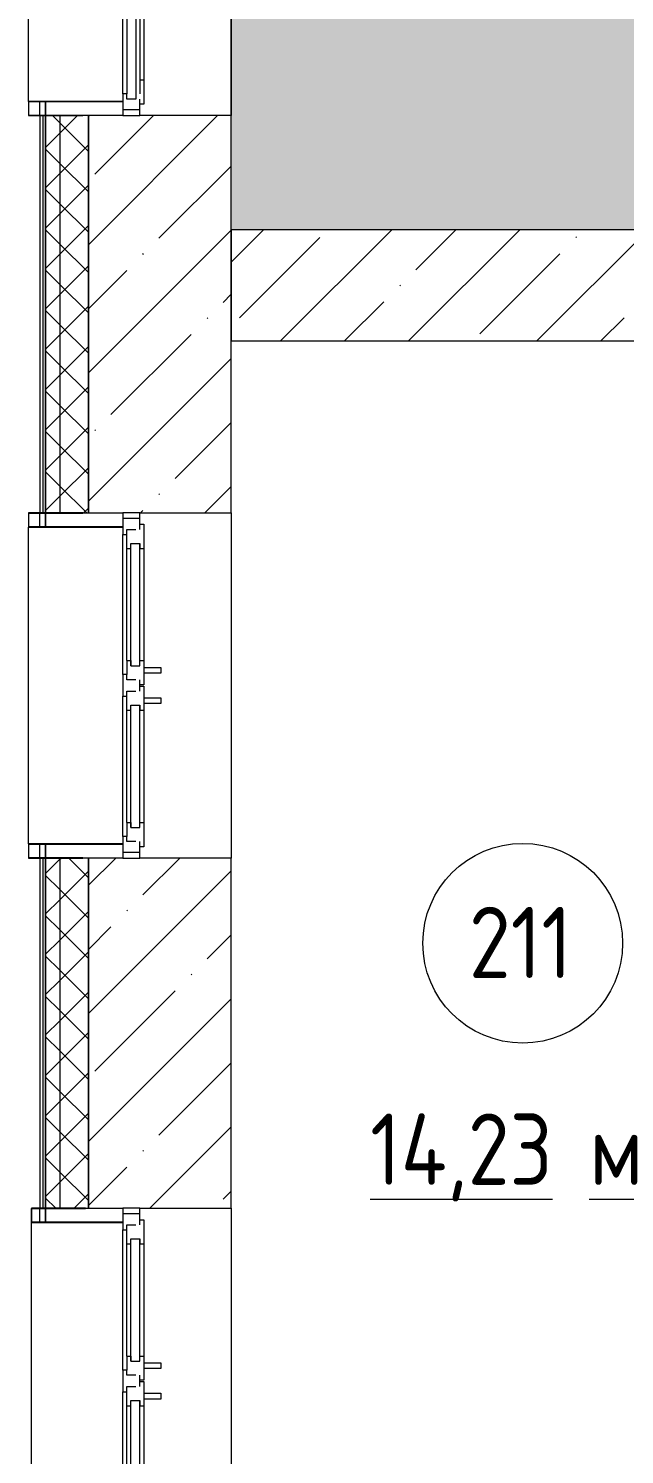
# Model space of a CAD drawing. Header units: millimetres. Extents: x -515342 to 330399, y -224905 to 507333.
# Drawn here: x -374541 to -372452, y 125671 to 130669 of the extents above; entities that cross this region are included whole.
import ezdxf

# ---------------------------------------------------------------- set-up
doc = ezdxf.new("R2010")
doc.units = ezdxf.units.MM
doc.layers.get('0').update_dxf_attribs({"lineweight": 0})
for name, color, linetype, lineweight in [('_ Окна', 7, 'Continuous', 0), ('Витраж', 7, 'Continuous', 0), ('Марки помещений', 7, 'Continuous', 0), ('Окна', 7, 'Continuous', 0), ('Стены внутренние', 7, 'Continuous', 0), ('Стены наружные', 7, 'Continuous', 0), ('Стены несущие', 7, 'Continuous', 0), ('Стены отделка', 7, 'Continuous', 0), ('Стены штриховка', 7, 'Continuous', 0), ('экспертиза условные обозначения', 1, 'Continuous', 0)]:
    doc.layers.add(name, color=color, linetype=linetype, lineweight=lineweight)
doc.styles.add('GOST Common_1', font='', dxfattribs={"width": 0.9, "height": 250})
doc.styles.get('GOST Common_1').set_extended_font_data('GOST Common')
pattern_1 = [(45, (0, 0), (-70.7107, 70.7107), []), (135, (0, 0), (-70.7107, -70.7107), [])]

# ---------------------------------------------------------------- blocks, each defined once
blk = doc.blocks.new('Окно_ПВХ_2Створки_1Фрамуга-верх - АР_Окно_ОП_1820_h_х11700_2ст1фр-в-9696407-О_АР_П_2__3_400_План 2 этажа')
at = {"layer": '_ Окна'}
for p, q in [((-529, 130), (-605, 130)), ((-605, 130), (-605, 70)), ((-585, 70), (-585, 130)), ((-547, 84), (-547, 116)), ((-547, 116), (-529, 116)), ((-529, 116), (-529, 130)), ((-480, 116), (-529, 116)), ((-498, 102), (-498, 70)), ((-480, 102), (-498, 102)), ((-498, 102), (-69, 102)), ((-480, 116), (-480, 102)), ((-87, 116), (-87, 102)), ((-87, 116), (-38, 116)), ((-87, 102), (-69, 102)), ((-69, 102), (-69, 70)), ((38, 130), (-38, 130)), ((-38, 130), (-38, 116)), ((-38, 116), (-20, 116)), ((-20, 116), (-20, 84)), ((20, 84), (20, 116)), ((20, 116), (38, 116)), ((38, 116), (38, 130)), ((87, 116), (38, 116)), ((69, 102), (69, 70)), ((87, 102), (69, 102)), ((69, 102), (498, 102)), ((87, 116), (87, 102)), ((480, 116), (480, 102)), ((480, 116), (529, 116)), ((480, 102), (498, 102)), ((498, 102), (498, 70)), ((529, 130), (529, 116)), ((605, 130), (529, 130)), ((529, 116), (547, 116)), ((547, 116), (547, 84)), ((585, 70), (585, 130)), ((605, 70), (605, 130)), ((-605, 70), (-547, 70)), ((-565, 56), (-565, 70)), ((-480, 56), (-565, 56)), ((-498, 70), (-480, 70)), ((-498, 70), (-69, 70)), ((-480, 70), (-480, 56)), ((-87, 70), (-87, 56)), ((-69, 70), (-87, 70)), ((-2, 56), (-87, 56)), ((-20, 70), (20, 70)), ((-2, 70), (-2, 56)), ((2, 56), (2, 70)), ((87, 56), (2, 56)), ((69, 70), (87, 70)), ((69, 70), (498, 70)), ((87, 70), (87, 56)), ((480, 70), (480, 56)), ((498, 70), (480, 70)), ((565, 56), (480, 56)), ((547, 70), (605, 70)), ((565, 70), (565, 56))]:
    blk.add_line(p, q, dxfattribs=at)
at = {"layer": 'Окна'}
for p, q in [((-529, 130), (-38, 130)), ((-480, 116), (-87, 116)), ((38, 130), (529, 130)), ((87, 116), (480, 116)), ((-87, 56), (-480, 56)), ((-63.5, -4), (-63.5, 56)), ((-43.5, 56), (-43.5, -4)), ((43.5, -4), (43.5, 56)), ((63.5, 56), (63.5, -4)), ((480, 56), (87, 56)), ((-43.5, -4), (-63.5, -4)), ((63.5, -4), (43.5, -4))]:
    blk.add_line(p, q, dxfattribs=at)
blk = doc.blocks.new('Окно_ПВХ_3Створки_1Фрамуга-верх - АР_Окно_ОП_1820_h_х1570_3ст2фр-в-9695280-О_АР_П_2__3_400_План 2 этажа')
at = {"layer": '_ Окна'}
for p, q in [((-729, 130), (-805, 130)), ((-805, 130), (-805, 70)), ((-785, 70), (-785, 130)), ((-747, 84), (-747, 116)), ((-747, 116), (-729, 116)), ((-729, 116), (-729, 130)), ((-323, 116), (-729, 116)), ((-247, 130), (-323, 130)), ((-323, 130), (-323, 116)), ((-323, 116), (-305, 116)), ((-305, 116), (-305, 84)), ((-265, 84), (-265, 116)), ((-265, 116), (-247, 116)), ((-247, 116), (-247, 130)), ((247, 116), (-247, 116)), ((323, 130), (247, 130)), ((247, 130), (247, 116)), ((247, 116), (265, 116)), ((265, 116), (265, 84)), ((305, 84), (305, 116)), ((305, 116), (323, 116)), ((323, 116), (323, 130)), ((729, 116), (323, 116)), ((729, 130), (729, 116)), ((805, 130), (729, 130)), ((729, 116), (747, 116)), ((747, 116), (747, 84)), ((785, 70), (785, 130)), ((805, 70), (805, 130)), ((-805, 70), (-747, 70)), ((-765, 56), (-765, 70)), ((-680, 56), (-765, 56)), ((-305, 84), (-747, 84)), ((-680, 70), (-680, 56)), ((-372, 70), (-372, 56)), ((-287, 56), (-372, 56)), ((-305, 70), (-265, 70)), ((-287, 70), (-287, 56)), ((265, 84), (-265, 84)), ((265, 70), (305, 70)), ((287, 56), (287, 70)), ((372, 56), (287, 56)), ((747, 84), (305, 84)), ((372, 70), (372, 56)), ((680, 70), (680, 56)), ((765, 56), (680, 56)), ((747, 70), (805, 70)), ((765, 70), (765, 56))]:
    blk.add_line(p, q, dxfattribs=at)
at = {"layer": 'Окна'}
for p, q in [((-729, 130), (-323, 130)), ((-247, 130), (247, 130)), ((323, 130), (729, 130)), ((-305, 70), (-729, 70)), ((-372, 56), (-680, 56)), ((-348.5, -4), (-348.5, 56)), ((-328.5, 56), (-328.5, -4)), ((265, 70), (-265, 70)), ((729, 70), (305, 70)), ((328.5, -4), (328.5, 56)), ((348.5, 56), (348.5, -4)), ((680, 56), (372, 56)), ((-328.5, -4), (-348.5, -4)), ((348.5, -4), (328.5, -4))]:
    blk.add_line(p, q, dxfattribs=at)
blk = doc.blocks.new('Прямоугольный импост - АР_Откос_Металлический_50х330 Белый Левый-9898759-О_АР_П_2__3_400_План 2 этажа')
at = {"layer": 'Витраж'}
blk.add_line((-505, 2004.9), (-505, 3114.9), dxfattribs=at)
blk = doc.blocks.new('Прямоугольный импост - АР_Откос_Металлический_50х330 Белый Левый-9898760-О_АР_П_2__3_400_План 2 этажа')
at = {"layer": 'Витраж', "lineweight": 18}
for p, q in [((0, 40), (-50, 40)), ((-50, 40), (-50, -280)), ((-49, -280), (-49, 39)), ((-49, 39), (-1, 39)), ((-1, 39), (-1, -150)), ((0, -150), (0, 40)), ((-1, -150), (0, -150))]:
    blk.add_line(p, q, dxfattribs=at)
blk = doc.blocks.new('Прямоугольный импост - АР_Откос_Металлический_50х330 Коричневый Левый-9899776-О_АР_П_2__3_400_План 2 этажа')
at = {"layer": 'Витраж'}
blk.add_line((-515, 4442.4), (-515, 5552.4), dxfattribs=at)
blk = doc.blocks.new('Прямоугольный импост - АР_Откос_Металлический_50х330 Коричневый Правый-9899919-О_АР_П_2__3_400_План 2 этажа')
at = {"layer": 'Витраж', "lineweight": 18}
for p, q in [((-50, -290), (-50, 40)), ((-50, 40), (0, 40)), ((-1, 39), (-49, 39)), ((-49, 39), (-49, -290)), ((-1, -150), (-1, 39)), ((0, 40), (0, -150)), ((0, -150), (-1, -150))]:
    blk.add_line(p, q, dxfattribs=at)
blk = doc.blocks.new('Прямоугольный импост - АР_Откос_Металлический_50х330 Коричневый Левый-9899773-О_АР_П_2__3_400_План 2 этажа')
at = {"layer": 'Витраж', "lineweight": 18}
for p, q in [((0, 40), (-50, 40)), ((-50, 40), (-50, -290)), ((-49, -290), (-49, 39)), ((-49, 39), (-1, 39)), ((-1, 39), (-1, -150)), ((0, -150), (0, 40)), ((-1, -150), (0, -150))]:
    blk.add_line(p, q, dxfattribs=at)
blk = doc.blocks.new('Прямоугольный импост - АР_Откос_Металлический_50х330 Белый Левый-9898763-О_АР_П_2__3_400_План 2 этажа')
at = {"layer": 'Витраж'}
blk.add_line((-515, 7044.7), (-515, 8554.7), dxfattribs=at)
blk = doc.blocks.new('Прямоугольный импост - АР_Откос_Металлический_50х330 Белый Правый-V24-О_АР_П_2__3_400_План 2 этажа')
at = {"layer": 'Витраж', "lineweight": 18}
for p, q in [((-50, -290), (-50, 40)), ((-50, 40), (0, 40)), ((-1, 39), (-49, 39)), ((-49, 39), (-49, -290)), ((-1, -150), (-1, 39)), ((0, 40), (0, -150)), ((0, -150), (-1, -150))]:
    blk.add_line(p, q, dxfattribs=at)
blk = doc.blocks.new('СД_Люблино_Фасады_rvt-1-О_АР_П_2__3_400_План 2 этажа')
at = {"layer": 'Стены внутренние'}
h = blk.add_hatch(dxfattribs=at)
h.set_pattern_fill('FP_1', color=256, style=0, pattern_type=2)
h.set_pattern_definition([(45, (0, 0), (-224.5064, 224.5064), []), (45, (224.5, 0), (-224.5064, 224.5064), [396.875, -79.375, 3.353, -76.022])])
h.paths.add_polyline_path([(195, -305), (195, 1954.9), (-305, 1954.9), (-305, -305)])
h.paths.add_polyline_path([(195, 3164.9), (195, 4392.4), (-305, 4392.4), (-305, 3164.9), (-125, 3164.9)])
h.paths.add_polyline_path([(195, 5602.4), (195, 6994.7), (-305, 6994.7), (-305, 5602.4), (-125, 5602.4)])
h.paths.add_polyline_path([(195, 8604.7), (195, 9989.9), (-305, 9989.9), (-305, 8604.7), (-125, 8604.7)])
h.paths.add_polyline_path([(195, 11199.9), (195, 12399.9), (-305, 12399.9), (-305, 11199.9), (-125, 11199.9)])
h.paths.add_polyline_path([(195, 13609.9), (195, 15405), (-305, 15405), (-305, 13609.9), (-125, 13609.9)])
at = {"layer": 'Стены наружные'}
h = blk.add_hatch(dxfattribs=at)
h.set_pattern_fill('FP_4', color=256, style=0, pattern_type=2)
h.set_pattern_definition(pattern_1)
h.paths.add_polyline_path([(-455, -455), (-405, -455), (-405, 1954.9), (-455, 1954.9), (-455, 1632.1)])
h.paths.add_polyline_path([(-405, 3164.9), (-405, 4392.4), (-455, 4392.4), (-455, 3164.9)])
h.paths.add_polyline_path([(-455, 5602.4), (-405, 5602.4), (-405, 6994.7), (-455, 6994.7), (-455, 6847.3)])
h.paths.add_polyline_path([(-455, 8604.7), (-405, 8604.7), (-405, 9989.9), (-455, 9989.9)])
h.paths.add_polyline_path([(-455, 11199.9), (-405, 11199.9), (-405, 12399.9), (-455, 12399.9), (-455, 12062.5)])
h.paths.add_polyline_path([(-405, 13609.9), (-405, 16055), (-455, 16055), (-455, 13609.9)])
h = blk.add_hatch(dxfattribs=at)
h.set_pattern_fill('FP_4', color=256, style=0, pattern_type=2)
h.set_pattern_definition(pattern_1)
h.paths.add_polyline_path([(-405, -405), (-305, -405), (-305, 1954.9), (-405, 1954.9), (-405, 1632.1)])
h.paths.add_polyline_path([(-405, 3164.9), (-305, 3164.9), (-305, 4392.4), (-405, 4392.4), (-405, 3370.5)])
h.paths.add_polyline_path([(-305, 5602.4), (-305, 6994.7), (-405, 6994.7), (-405, 5602.4)])
h.paths.add_polyline_path([(-305, 8604.7), (-305, 9989.9), (-405, 9989.9), (-405, 8604.7)])
h.paths.add_polyline_path([(-305, 11199.9), (-305, 12399.9), (-405, 12399.9), (-405, 11199.9)])
h.paths.add_polyline_path([(-405, 13609.9), (-305, 13609.9), (-305, 16005), (-405, 16005), (-405, 13800.9)])
at = {"layer": 'Стены внутренние'}
for p, q in [((195, 8604.7), (195, 6994.7)), ((-475, 6995.5), (-475, 7043.9)), ((-455, 7043.9), (-455, 6995.7)), ((-475, 5553.3), (-475, 5601.6)), ((-455, 5601.4), (-455, 5553.3)), ((195, 5602.4), (195, 4392.4)), ((-475, 4393.2), (-475, 4441.6)), ((-455, 4441.6), (-455, 4393.4)), ((-475, 3115.9), (-475, 3164.1)), ((-455, 3163.9), (-455, 3115.8)), ((195, 3164.9), (195, 1954.9))]:
    blk.add_line(p, q, dxfattribs=at)
at = {"layer": 'Стены наружные'}
for p, q in [((-455, 6995.7), (-455, 7043.9)), ((-455, 5553.3), (-455, 5601.4)), ((-455, 4393.4), (-455, 4441.6)), ((-455, 3115.8), (-455, 3163.9))]:
    blk.add_line(p, q, dxfattribs=at)
at = {"layer": 'Стены несущие'}
for p, q in [((-185, 6994.7), (-305, 6994.7)), ((-305, 6994.7), (-305, 5602.4)), ((-305, 5602.4), (-305, 6994.7)), ((195, 6994.7), (-125, 6994.7)), ((195, 5602.4), (195, 6994.7)), ((-305, 5602.4), (-185, 5602.4)), ((-125, 5602.4), (195, 5602.4)), ((-185, 4392.4), (-305, 4392.4)), ((-305, 4392.4), (-305, 3164.9)), ((-305, 3164.9), (-305, 4392.4)), ((195, 4392.4), (-125, 4392.4)), ((195, 3164.9), (195, 4392.4)), ((-305, 3164.9), (-185, 3164.9)), ((-125, 3164.9), (195, 3164.9))]:
    blk.add_line(p, q, dxfattribs=at)
at = {"layer": 'Стены отделка', "lineweight": 9}
for p, q in [((-465, 6994.7), (-475, 6994.7)), ((-475, 6994.7), (-475, 5602.4)), ((-455, 6994.7), (-465, 6994.7)), ((-405, 6994.7), (-455, 6994.7)), ((-455, 6994.7), (-455, 5602.4)), ((-455, 5602.4), (-455, 6994.7)), ((-305, 6994.7), (-405, 6994.7)), ((-475, 5602.4), (-465, 5602.4)), ((-465, 5602.4), (-455, 5602.4)), ((-455, 5602.4), (-405, 5602.4)), ((-405, 5602.4), (-305, 5602.4)), ((-465, 4392.4), (-475, 4392.4)), ((-475, 4392.4), (-475, 3164.9)), ((-455, 4392.4), (-465, 4392.4)), ((-405, 4392.4), (-455, 4392.4)), ((-455, 4392.4), (-455, 3164.9)), ((-455, 3164.9), (-455, 4392.4)), ((-305, 4392.4), (-405, 4392.4)), ((-475, 3164.9), (-465, 3164.9)), ((-465, 3164.9), (-455, 3164.9)), ((-455, 3164.9), (-405, 3164.9)), ((-405, 3164.9), (-305, 3164.9))]:
    blk.add_line(p, q, dxfattribs=at)
at = {"layer": 'Стены штриховка'}
for p, q in [((-465, 6994.7), (-465, 5602.4)), ((-405, 6994.7), (-405, 5602.4)), ((-465, 4392.4), (-465, 3164.9)), ((-405, 4392.4), (-405, 3164.9))]:
    blk.add_line(p, q, dxfattribs=at)
at = {"layer": 'Витраж', "lineweight": 9}
for name in ['Прямоугольный импост - АР_Откос_Металлический_50х330 Белый Левый-9898763-О_АР_П_2__3_400_План 2 этажа', 'Прямоугольный импост - АР_Откос_Металлический_50х330 Коричневый Левый-9899776-О_АР_П_2__3_400_План 2 этажа', 'Прямоугольный импост - АР_Откос_Металлический_50х330 Белый Левый-9898759-О_АР_П_2__3_400_План 2 этажа']:
    blk.add_blockref(name, (0, 0), dxfattribs=at)
at = {"layer": 'Витраж', "lineweight": 9, "extrusion": (0, 0, -1), "rotation": 270.0000000000001}
for name, p in [('Прямоугольный импост - АР_Откос_Металлический_50х330 Белый Правый-V24-О_АР_П_2__3_400_План 2 этажа', (475, 6994.7)), ('Прямоугольный импост - АР_Откос_Металлический_50х330 Коричневый Правый-9899919-О_АР_П_2__3_400_План 2 этажа', (475, 4392.4))]:
    blk.add_blockref(name, p, dxfattribs=at)
at = {"layer": 'Витраж', "lineweight": 9, "rotation": 89.99999999999991}
for name, p in [('Прямоугольный импост - АР_Откос_Металлический_50х330 Коричневый Левый-9899773-О_АР_П_2__3_400_План 2 этажа', (-475, 5602.4)), ('Прямоугольный импост - АР_Откос_Металлический_50х330 Белый Левый-9898760-О_АР_П_2__3_400_План 2 этажа', (-465, 3164.9))]:
    blk.add_blockref(name, p, dxfattribs=at)
at = {"layer": 'Окна', "lineweight": 9, "rotation": 89.99999999999977}
for name, p in [('Окно_ПВХ_3Створки_1Фрамуга-верх - АР_Окно_ОП_1820_h_х1570_3ст2фр-в-9695280-О_АР_П_2__3_400_План 2 этажа', (-55, 7799.7)), ('Окно_ПВХ_2Створки_1Фрамуга-верх - АР_Окно_ОП_1820_h_х11700_2ст1фр-в-9696407-О_АР_П_2__3_400_План 2 этажа', (-55, 4997.4)), ('Окно_ПВХ_2Створки_1Фрамуга-верх - АР_Окно_ОП_1820_h_х11700_2ст1фр-в-9696407-О_АР_П_2__3_400_План 2 этажа', (-55, 2559.9))]:
    blk.add_blockref(name, p, dxfattribs=at)
blk = doc.blocks.new('ASVP_Марка_Помещение_ДваЗначения - Номер Площадь-685795-О_АР_П_2__3_400_План 2 этажа')
at = {"layer": 'Марки помещений'}
blk.add_circle((0, 0), 3.5, dxfattribs=at)

msp = doc.modelspace()

# ---------------------------------------------------------------- hatches: boundary and pattern name
at = {"layer": 'Стены внутренние'}
h = msp.add_hatch(dxfattribs=at)
h.set_pattern_fill('FP_1', color=256, style=0, pattern_type=2)
h.set_pattern_definition([(45, (-374025.76, 123368.6), (-224.506, 224.506), []), (45, (-373801.25, 123368.6), (-224.506, 224.506), [396.875, -79.375, 3.353, -76.022])])
h.paths.add_polyline_path([(-373830.759, 129573.6058), (-371060.759, 129573.6058), (-371060.759, 129683.7193), (-371093.5242, 129670.6458), (-371128.7903, 129669.7632), (-371162.1684, 129681.1813), (-371189.5048, 129703.4791), (-371207.3975, 129733.8818), (-371213.6199, 129768.6058), (-371207.3975, 129803.3298), (-371189.5048, 129833.7325), (-371162.1684, 129856.0303), (-371128.7903, 129867.4484), (-371093.5242, 129866.5658), (-371060.759, 129853.4923), (-371060.759, 129868.6058), (-370560.759, 129868.6058), (-370560.759, 129573.6058), (-370030.759, 129573.6058), (-370030.759, 129963.6058), (-373830.759, 129963.6058)])
h.paths.add_polyline_path([(-370390.9847, 129670.125), (-370423.6199, 129682.0033), (-370450.2244, 129704.327), (-370467.5892, 129734.4038), (-370473.6199, 129768.6058), (-370467.5892, 129802.8078), (-370450.2244, 129832.8846), (-370423.6199, 129855.2083), (-370390.9847, 129867.0866), (-370356.2551, 129867.0866), (-370323.6199, 129855.2083), (-370297.0155, 129832.8846), (-370279.6507, 129802.8078), (-370273.6199, 129768.6058), (-370279.6507, 129734.4038), (-370297.0155, 129704.327), (-370323.6199, 129682.0033), (-370356.2551, 129670.125)])
h.paths.add_polyline_path([(-371466.2551, 129670.125), (-371500.9847, 129670.125), (-371533.6199, 129682.0033), (-371560.2244, 129704.327), (-371577.5892, 129734.4038), (-371583.6199, 129768.6058), (-371577.5892, 129802.8078), (-371560.2244, 129832.8846), (-371533.6199, 129855.2083), (-371500.9847, 129867.0866), (-371466.2551, 129867.0866), (-371433.6199, 129855.2083), (-371407.0155, 129832.8846), (-371389.6507, 129802.8078), (-371383.6199, 129768.6058), (-371389.6507, 129734.4038), (-371407.0155, 129704.327), (-371433.6199, 129682.0033)])
h.paths.add_polyline_path([(-371870.9847, 129670.125), (-371903.6199, 129682.0033), (-371930.2244, 129704.327), (-371947.5892, 129734.4038), (-371953.6199, 129768.6058), (-371947.5892, 129802.8078), (-371930.2244, 129832.8846), (-371903.6199, 129855.2083), (-371870.9847, 129867.0866), (-371836.2551, 129867.0866), (-371803.6199, 129855.2083), (-371777.0155, 129832.8846), (-371759.6507, 129802.8078), (-371753.6199, 129768.6058), (-371759.6507, 129734.4038), (-371777.0155, 129704.327), (-371803.6199, 129682.0033), (-371836.2551, 129670.125)])
h.paths.add_polyline_path([(-372240.9847, 129670.125), (-372273.6199, 129682.0033), (-372300.2244, 129704.327), (-372317.5892, 129734.4038), (-372323.6199, 129768.6058), (-372317.5892, 129802.8078), (-372300.2244, 129832.8846), (-372273.6199, 129855.2083), (-372240.9847, 129867.0866), (-372206.2551, 129867.0866), (-372173.6199, 129855.2083), (-372147.0155, 129832.8846), (-372129.6507, 129802.8078), (-372123.6199, 129768.6058), (-372129.6507, 129734.4038), (-372147.0155, 129704.327), (-372173.6199, 129682.0033), (-372206.2551, 129670.125)])
at = {"layer": 'экспертиза условные обозначения'}
h = msp.add_hatch(dxfattribs=at)
h.set_pattern_fill('GRASS', color=3, scale=24)
h.set_pattern_definition([(90, (-374753.14, -34405.7), (-431.0523, 431.0523), [114.3, -747.8046]), (45, (-374753.14, -34405.7), (-431.0523, 431.0523), [114.3, -495.3]), (135, (-374753.14, -34405.7), (-431.0523, -431.0523), [114.3, -495.3])])
h.paths.add_polyline_path([(-373830.759, 132368.6058), (-325040.759, 132348.6058), (-325040.759, 130213.3459), (-340479.8297, 130213.3459), (-345063.8869, 130193.0459), (-345064.5234, 126343.5459), (-353680.6329, 126343.5459), (-353655.2438, 130213.3459), (-357950.759, 130213.3459), (-357950.759, 129963.6058), (-360145.759, 129963.6058), (-361820.759, 129963.6058), (-361820.759, 126768.5459), (-363270.759, 126768.5459), (-363270.759, 129963.6058), (-368108.7107, 129963.6058), (-368108.7107, 129573.6058), (-367956.5149, 129573.6058), (-367956.5149, 123573.6058), (-371280.759, 123573.6058), (-371280.759, 129573.6058), (-370185.759, 129573.6058), (-370185.759, 129963.6058), (-373830.759, 129963.6058)])

# ---------------------------------------------------------------- linework, layer by layer
at = {"layer": 'Стены несущие'}
for p, q in [((-370030.759, 129963.6058), (-373830.759, 129963.6058)), ((-373830.759, 129963.6058), (-373830.759, 129573.6058)), ((-373830.759, 129573.6058), (-371420.759, 129573.6058))]:
    msp.add_line(p, q, dxfattribs=at)
at = {"layer": 'экспертиза условные обозначения', "color": 3}
msp.add_lwpolyline([(-325040.759, 130213.3459), (-340479.8297, 130213.3459), (-345063.8869, 130193.0459), (-345064.5234, 126343.5459), (-353680.6329, 126343.5459), (-353655.2438, 130213.3459), (-357950.759, 130213.3459), (-357950.759, 129963.6058), (-360145.759, 129963.6058), (-361820.759, 129963.6058), (-361820.759, 126768.5459), (-363270.759, 126768.5459), (-363270.759, 129963.6058), (-368108.7107, 129963.6058), (-368108.7107, 129573.6058), (-367956.5149, 129573.6058), (-367956.5149, 123573.6058), (-371280.759, 123573.6058), (-371280.759, 129573.6058), (-370185.759, 129573.6058), (-370185.759, 129963.6058), (-373830.759, 129963.6058), (-373830.759, 132368.6058)], dxfattribs=at)

# ---------------------------------------------------------------- block references
msp.add_blockref('СД_Люблино_Фасады_rvt-1-О_АР_П_2__3_400_План 2 этажа', (-374025.759, 123368.6058))
at = {"layer": 'Марки помещений', "xscale": 99.99999999999993, "yscale": 99.99999999999993, "zscale": 99.99999999999993}
msp.add_blockref('ASVP_Марка_Помещение_ДваЗначения - Номер Площадь-685795-О_АР_П_2__3_400_План 2 этажа', (-372808.9692, 127462.4532), dxfattribs=at)

# ---------------------------------------------------------------- texts
at = {"layer": 'Марки помещений', "char_height": 250, "attachment_point": 1, "style": 'GOST Common_1'}
for s, insert, width in [('211', (-372997.5265, 127590.1783), 468.987187), ('\\L14,23 ', (-373343.5627, 126865.6478), 930.759187), ('\\L\\fGOST Common|b0|i0|c204|p34|;\\W.9;\\Lм', (-372575.6095, 126865.6478), 216.455625)]:
    msp.add_mtext(s, dxfattribs=dict(at, insert=insert, width=width))

doc.saveas('drawing.dxf')
